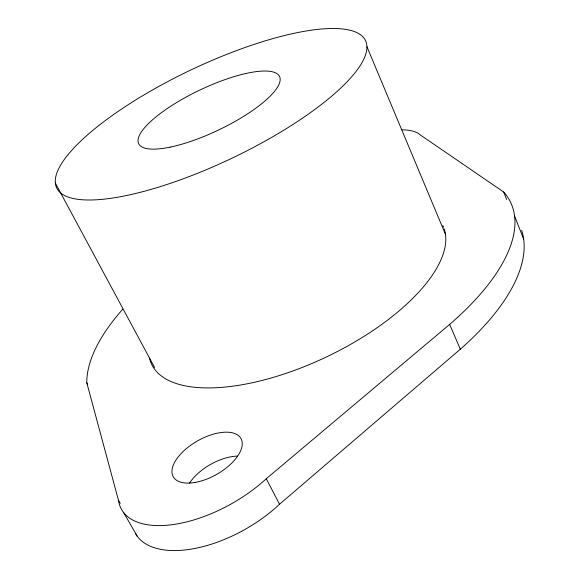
<?xml version="1.0" encoding="UTF-8"?>
<svg xmlns="http://www.w3.org/2000/svg" width="579" height="579" viewBox="0 0 579 579"><rect width="100%" height="100%" fill="white"/><g stroke="black" fill="none" stroke-linecap="round" stroke-linejoin="round"><path stroke-width="0.87" d="M135.45 533.527A98.321 50.749 -29.8 0 0 279.534 504.251L460.319 349.224A230.688 102.621 -25.5 0 0 521.65 230.341M122.712 309.229A232.411 99.436 -25.5 0 0 86.763 382.661L118.471 500.27A99.175 49.302 -29.6 0 0 173.772 524.451A99.175 49.302 -29.6 0 0 266.275 478.732L449.651 324.414A232.411 99.436 -25.5 0 0 503.687 192.025L420.332 134.965A71.217 25.744 -23.7 0 0 402.123 129.819M123.45 512.328L137.426 536.516M118.471 500.27L120.244 503.354M86.763 382.661L87.632 384.195M55.316 183.015L154.579 367.491M266.275 478.732L279.534 504.251M449.651 324.414L460.319 349.224M366.927 46.696A171.102 48.658 -25.5 0 1 134.35 193.777A171.102 48.658 -25.5 0 1 131.983 102.28A171.102 48.658 -25.5 0 1 366.927 46.696L445.468 234.3M503.687 192.025L506.625 199.487M514.565 216.01L523.684 239.178M189.514 483.11A38.547 19.86 -29.8 0 1 237.477 456.093M442.841 225.506A161.288 68.532 -25.5 0 1 443.572 227.171M444.202 228.886A161.288 68.532 -25.5 0 1 315.837 361.795A161.288 68.532 -25.5 0 1 149.534 358.119M195.181 482.423A38.88 19.288 -29.5 0 0 241.689 440.163A38.88 19.288 -29.5 0 0 184.44 450.281A38.88 19.288 -29.5 0 0 195.181 482.423M170.139 147.138A78.042 22.067 -25.5 0 0 280.062 80.865A78.042 22.067 -25.5 0 0 177.094 102.244A78.042 22.067 -25.5 0 0 170.139 147.138"/></g></svg>
